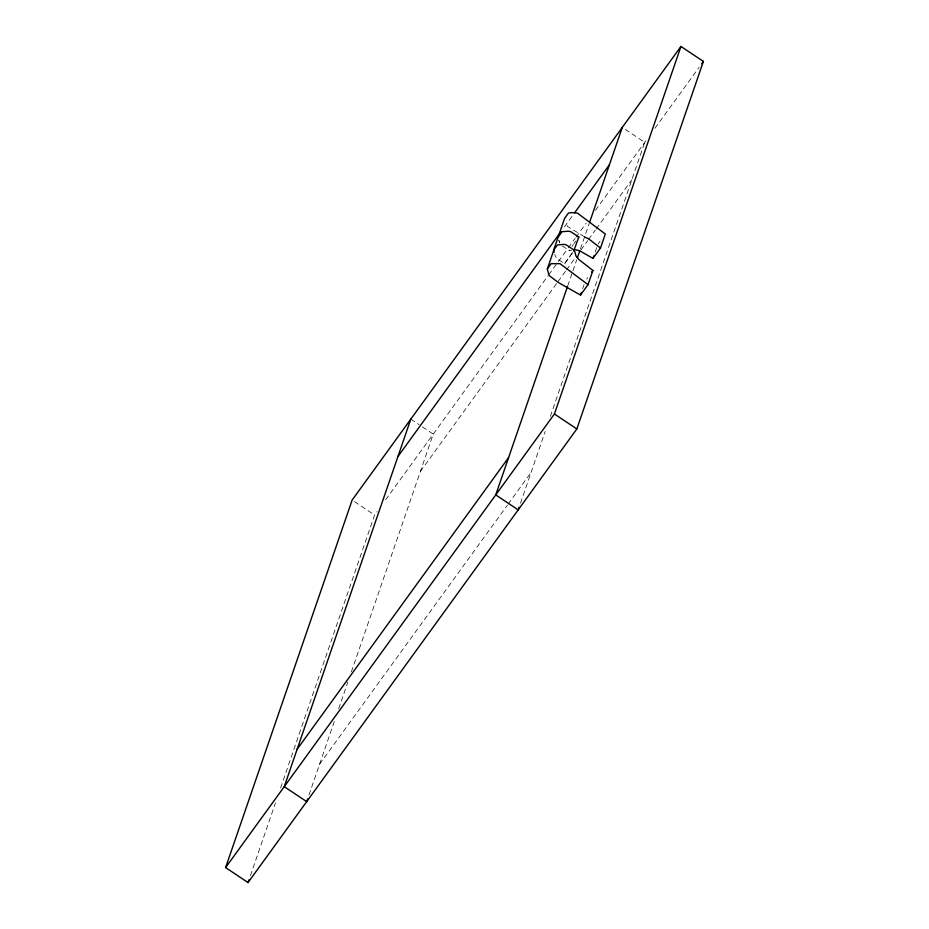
<?xml version="1.0" encoding="UTF-8"?>
<svg xmlns="http://www.w3.org/2000/svg" width="929" height="929" viewBox="0 0 929 929"><rect width="100%" height="100%" fill="white"/><g stroke="black" fill="none" stroke-linecap="round" stroke-linejoin="round"><path stroke-width="0.7" stroke-dasharray="4.64 3.48" d="M250.4 875.699L275.425 803.004M280.616 787.92L374.584 515.014L377.139 511.496M308.997 794.957L334.904 719.72M338.667 708.781L347.829 682.165M351.371 671.864L433.251 434.098L420.256 425.424M567.735 285.842L572.45 272.174M572.914 270.803L576.688 259.865M580.451 248.926L589.183 223.575M595.152 252.038L597.788 244.408M582.715 288.594L584.051 284.727M520.484 503.204L545.195 431.451M550.374 416.401L644.738 142.346L622.302 127.366M564.414 226.85L572.914 215.133M385.64 499.767L547.913 275.913M548.76 274.752L567.445 248.972M568.293 247.799L575.086 238.428M575.945 237.255L586.129 223.192M595.477 210.302L646.445 140M654.945 128.272L699.142 67.294M562.266 245.953L569.082 250.505L569.454 249.924M572.055 246.348L573.344 244.559M573.994 243.665L575.934 240.994M572.636 252.444L564.518 263.65L556.599 258.367L554.671 254.511M564.623 263.72L572.74 252.514M420.372 471.479L557.121 282.834M557.969 281.673L565.61 271.117M566.469 269.956L574.958 258.239M580.904 250.029L587.697 240.657M588.545 239.485L595.338 230.113M596.197 228.94L631.871 179.727M598.102 243.967L600.099 241.203M586.675 279.083L587.697 277.666M319.564 764.253L507.28 505.306M508.128 504.133L531.063 472.489M569.082 250.505L571.672 250.203M584.411 236.744L567.584 226.513L565.656 222.658M410.815 419.118L419.084 424.634M354.518 501.614L374.584 515.014M559.572 242.457L558.863 240.251L559.56 242.457"/><path stroke-width="1.39" d="M225.608 867.57L352.161 500.034L680.957 46.45L703.392 61.43L576.839 428.966L248.043 882.55L225.608 867.57L554.416 413.986L680.957 46.45M248.043 882.55L248.984 879.809M410.815 419.118L284.262 786.654L306.698 801.634L307.615 798.963M554.079 252.351L553.614 250.226L564.588 218.373L568.467 213.02L571.683 212.625L577.339 213.066L605.313 234.015L600.494 247.997L592.969 258.39L579.591 250.737L575.55 249.762M573.913 250.888L574.366 250.273L576.015 256.032L578.802 259.458L592.911 270.467L588.034 284.646L580.497 295.039L558.178 282.404L549.062 275.483L547.297 268.992L553.742 250.307M573.808 250.818L578.802 237.034L570.882 231.751L568.676 231.205L562.022 231.716L558.155 237.058M567.514 286.504L495.749 494.902L518.185 509.882L519.102 507.211M577.397 257.774L579.754 250.935M589.648 222.205L622.302 127.366M592.969 258.39L593.84 255.847M580.497 295.039L581.391 292.461M553.614 250.226L557.493 244.873L564.147 244.373L566.353 244.919L574.261 250.203M547.297 268.992L551.176 263.65L560.024 263.685L588.034 284.646M397.937 456.511L561.023 231.542M574.61 212.787L609.436 164.747M701.697 63.776L703.392 61.43M578.349 237.661L578.802 237.034M591.657 272.209L592.911 270.467M297.129 749.273L508.627 457.521M584.724 237.104L588.371 238.637L600.494 247.997M554.416 413.986L576.839 428.966"/></g></svg>
